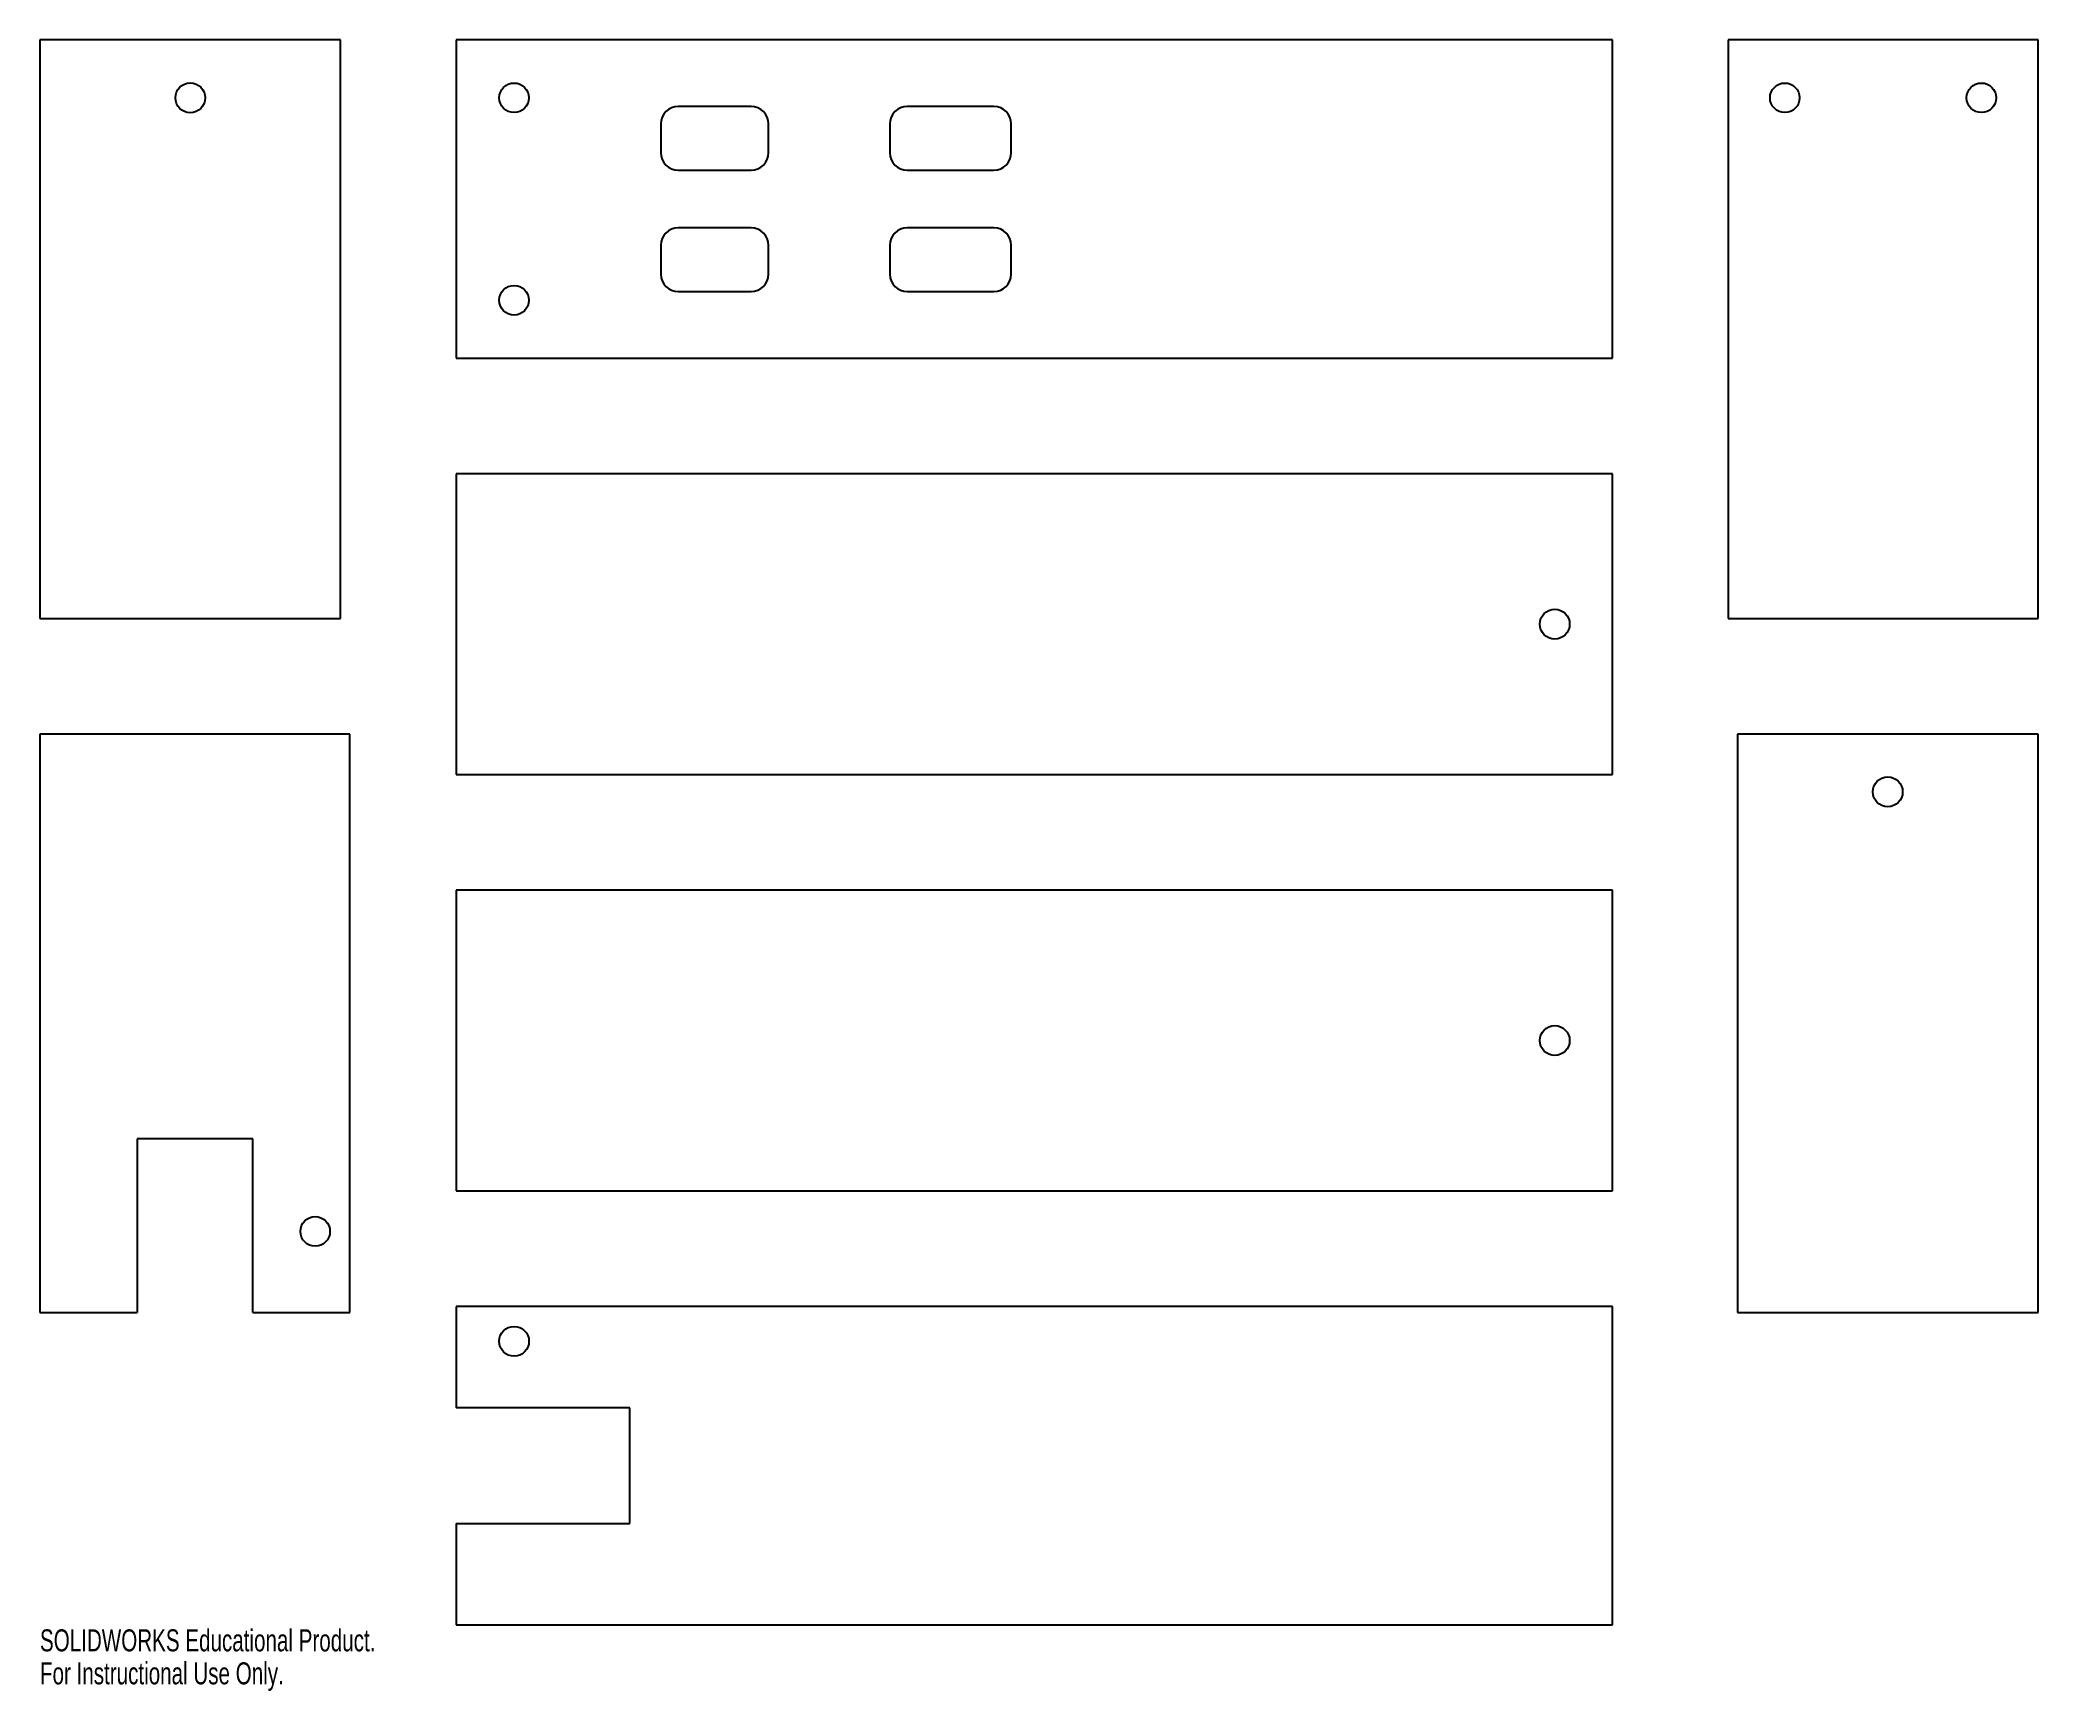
# Model space of a CAD drawing. Header units: inches. Extents: x -16.9 to 0.4, y -6.2 to 8.1.
import ezdxf

# ---------------------------------------------------------------- set-up
doc = ezdxf.new("R2010")
doc.units = ezdxf.units.IN
doc.header["$MEASUREMENT"] = 0
doc.styles.add('SLDTEXTSTYLE0', font='TXT', dxfattribs={"width": 0.7})

msp = doc.modelspace()

# ---------------------------------------------------------------- linework, layer by layer
at = {"color": 7, "linetype": 'Continuous', "lineweight": 25}
for p, q in [((-14.262, 8.087), (-16.862, 8.087)), ((-16.862, 8.087), (-16.862, 3.087)), ((-14.262, 3.087), (-14.262, 8.087)), ((-3.262, 8.087), (-13.262, 8.087)), ((-13.262, 8.087), (-13.262, 5.337)), ((-3.262, 5.337), (-3.262, 8.087)), ((-2.262, 8.087), (-2.262, 3.087)), ((0.418, 8.087), (-2.262, 8.087)), ((0.418, 3.087), (0.418, 8.087)), ((-10.712, 7.512), (-11.342, 7.512)), ((-8.612, 7.512), (-9.362, 7.512)), ((-11.492, 7.362), (-11.492, 7.112)), ((-10.562, 7.112), (-10.562, 7.362)), ((-9.512, 7.362), (-9.512, 7.112)), ((-8.462, 7.112), (-8.462, 7.362)), ((-11.342, 6.962), (-10.712, 6.962)), ((-9.362, 6.962), (-8.612, 6.962)), ((-10.712, 6.462), (-11.342, 6.462)), ((-8.612, 6.462), (-9.362, 6.462)), ((-11.492, 6.312), (-11.492, 6.062)), ((-10.562, 6.062), (-10.562, 6.312)), ((-9.512, 6.312), (-9.512, 6.062)), ((-8.462, 6.062), (-8.462, 6.312)), ((-11.342, 5.912), (-10.712, 5.912)), ((-9.362, 5.912), (-8.612, 5.912)), ((-13.262, 5.337), (-3.262, 5.337)), ((-13.262, 4.337), (-13.262, 1.737)), ((-3.262, 4.337), (-13.262, 4.337)), ((-3.262, 1.737), (-3.262, 4.337)), ((-16.862, 3.087), (-14.262, 3.087)), ((-2.262, 3.087), (0.418, 3.087)), ((-16.862, 2.087), (-16.862, -2.913)), ((-14.182, 2.087), (-16.862, 2.087)), ((-14.182, -2.913), (-14.182, 2.087)), ((0.418, 2.087), (-2.182, 2.087)), ((-2.182, 2.087), (-2.182, -2.913)), ((0.418, -2.913), (0.418, 2.087)), ((-13.262, 1.737), (-3.262, 1.737)), ((-3.262, 0.737), (-13.262, 0.737)), ((-13.262, 0.737), (-13.262, -1.863)), ((-3.262, -1.863), (-3.262, 0.737)), ((-16.022, -1.413), (-16.022, -2.913)), ((-15.022, -1.413), (-16.022, -1.413)), ((-15.022, -2.913), (-15.022, -1.413)), ((-13.262, -1.863), (-3.262, -1.863)), ((-16.862, -2.913), (-16.022, -2.913)), ((-15.022, -2.913), (-14.182, -2.913)), ((-3.262, -2.863), (-13.262, -2.863)), ((-13.262, -2.863), (-13.262, -3.738)), ((-3.262, -5.613), (-3.262, -2.863)), ((-2.182, -2.913), (0.418, -2.913)), ((-11.762, -3.738), (-13.262, -3.738)), ((-11.762, -4.738), (-11.762, -3.738)), ((-13.262, -4.738), (-13.262, -5.613)), ((-13.262, -4.738), (-11.762, -4.738)), ((-13.262, -5.613), (-3.262, -5.613))]:
    msp.add_line(p, q, dxfattribs=at)
for centre, radius in [((-15.562, 7.587), 0.129), ((-15.562, 7.587), 0.129), ((-12.762, 7.587), 0.128), ((-12.762, 7.587), 0.128), ((-1.772, 7.587), 0.128), ((-1.772, 7.587), 0.128), ((-0.072, 7.587), 0.128), ((-0.072, 7.587), 0.128), ((-12.762, 5.837), 0.128), ((-12.762, 5.837), 0.128), ((-3.762, 3.037), 0.129), ((-3.762, 3.037), 0.129), ((-0.882, 1.587), 0.129), ((-0.882, 1.587), 0.129), ((-3.762, -0.563), 0.129), ((-3.762, -0.563), 0.129), ((-14.482, -2.213), 0.128), ((-14.482, -2.213), 0.128), ((-12.762, -3.163), 0.129), ((-12.762, -3.163), 0.129)]:
    msp.add_circle(centre, radius, dxfattribs=at)
for centre, start, end in [((-11.342, 7.362), 90, 180), ((-10.712, 7.362), 0, 90), ((-9.362, 7.362), 90, 180), ((-8.612, 7.362), 0, 90), ((-11.342, 7.112), 180, 270), ((-10.712, 7.112), 270, 0), ((-9.362, 7.112), 180, 270), ((-8.612, 7.112), 270, 0), ((-11.342, 6.312), 90, 180), ((-10.712, 6.312), 0, 90), ((-9.362, 6.312), 90, 180), ((-8.612, 6.312), 0, 90), ((-11.342, 6.062), 180, 270), ((-10.712, 6.062), 270, 0), ((-9.362, 6.062), 180, 270), ((-8.612, 6.062), 270, 0)]:
    msp.add_arc(centre, 0.15, start, end, dxfattribs=at)

# ---------------------------------------------------------------- texts
at = {"color": 7, "linetype": 'Continuous', "char_height": 0.1903, "attachment_point": 1, "style": 'SLDTEXTSTYLE0'}
for s, insert in [('SOLIDWORKS Educational Product.', (-16.862, -5.653)), ('For Instructional Use Only.', (-16.862, -5.938))]:
    msp.add_mtext(s, dxfattribs=dict(at, insert=insert))

doc.saveas('drawing.dxf')
